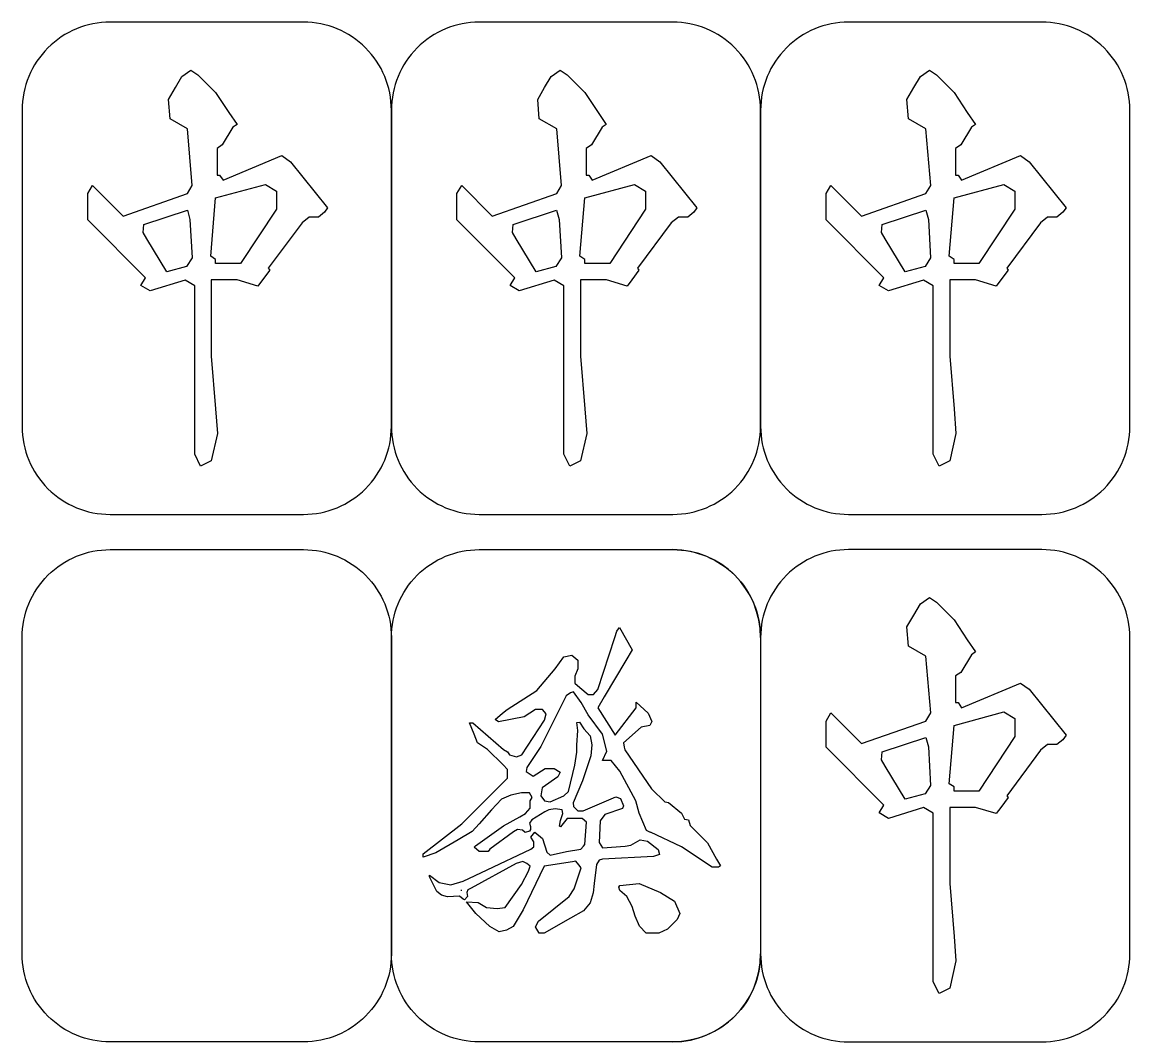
# Model space of a CAD drawing. Header units: millimetres. Extents: x -42 to 21, y 0 to 118.
# Drawn here: x -42 to 21, y 0 to 58 of the extents above; entities that cross this region are included whole.
import ezdxf

# ---------------------------------------------------------------- set-up
doc = ezdxf.new("R2010")
doc.units = ezdxf.units.MM
doc.layers.get('0').update_dxf_attribs({"linetype": 'CONTINUOUS'})

msp = doc.modelspace()

# ---------------------------------------------------------------- linework, layer by layer
for p, q in [((-42, 53), (-42, 35)), ((-42, 53), (-42, 35)), ((-42, 53), (-42, 35)), ((-42, 53), (-42, 35)), ((-21, 53), (-21, 35)), ((-21, 53), (-21, 35)), ((-21, 53), (-21, 35)), ((-21, 53), (-21, 35)), ((0, 53), (0, 35)), ((0, 53), (0, 35)), ((0, 53), (0, 35)), ((0, 53), (0, 35)), ((9.086, 24.908), (9.597, 25.278)), ((9.086, 24.908), (9.597, 25.278)), ((9.086, 24.908), (9.597, 25.278)), ((9.086, 24.908), (9.597, 25.278)), ((9.597, 25.278), (10, 25)), ((9.597, 25.278), (10, 25)), ((9.597, 25.278), (10, 25)), ((9.597, 25.278), (10, 25)), ((8.717, 24.278), (9.086, 24.908)), ((8.717, 24.278), (9.086, 24.908)), ((8.717, 24.278), (9.086, 24.908)), ((8.717, 24.278), (9.086, 24.908)), ((10, 25), (11, 24)), ((10, 25), (11, 24)), ((10, 25), (11, 24)), ((10, 25), (11, 24)), ((8.32, 23.601), (8.717, 24.278)), ((8.32, 23.601), (8.717, 24.278)), ((8.32, 23.601), (8.717, 24.278)), ((8.32, 23.601), (8.717, 24.278)), ((11, 24), (11.756, 22.87)), ((11, 24), (11.756, 22.87)), ((11, 24), (11.756, 22.87)), ((11, 24), (11.756, 22.87)), ((8.413, 22.509), (8.32, 23.601)), ((8.413, 22.509), (8.32, 23.601)), ((8.413, 22.509), (8.32, 23.601)), ((8.413, 22.509), (8.32, 23.601)), ((0, 23), (0, 5)), ((0, 23), (0, 5)), ((0, 23), (0, 5)), ((0, 23), (0, 5)), ((11.756, 22.87), (12.221, 22.175)), ((11.756, 22.87), (12.221, 22.175)), ((11.756, 22.87), (12.221, 22.175)), ((11.756, 22.87), (12.221, 22.175)), ((9.403, 21.929), (8.413, 22.509)), ((9.403, 21.929), (8.413, 22.509)), ((9.403, 21.929), (8.413, 22.509)), ((9.403, 21.929), (8.413, 22.509)), ((12.221, 22.175), (11.988, 22.019)), ((12.221, 22.175), (11.988, 22.019)), ((12.221, 22.175), (11.988, 22.019)), ((12.221, 22.175), (11.988, 22.019)), ((9.675, 18.712), (9.403, 21.929)), ((9.675, 18.712), (9.403, 21.929)), ((9.675, 18.712), (9.403, 21.929)), ((9.675, 18.712), (9.403, 21.929)), ((11.988, 22.019), (11.378, 21.016)), ((11.988, 22.019), (11.378, 21.016)), ((11.988, 22.019), (11.378, 21.016)), ((11.988, 22.019), (11.378, 21.016)), ((11.378, 21.016), (11.084, 20.819)), ((11.378, 21.016), (11.084, 20.819)), ((11.378, 21.016), (11.084, 20.819)), ((11.378, 21.016), (11.084, 20.819)), ((11.084, 20.819), (11.084, 19.3)), ((11.084, 20.819), (11.084, 19.3)), ((11.084, 20.819), (11.084, 19.3)), ((11.084, 20.819), (11.084, 19.3)), ((11.427, 19.007), (14.773, 20.407)), ((11.427, 19.007), (14.773, 20.407)), ((11.427, 19.007), (14.773, 20.407)), ((11.427, 19.007), (14.773, 20.407)), ((14.773, 20.407), (15.271, 20.059)), ((14.773, 20.407), (15.271, 20.059)), ((14.773, 20.407), (15.271, 20.059)), ((14.773, 20.407), (15.271, 20.059)), ((15.271, 20.059), (17.374, 17.445)), ((15.271, 20.059), (17.374, 17.445)), ((15.271, 20.059), (17.374, 17.445)), ((15.271, 20.059), (17.374, 17.445)), ((11.084, 19.3), (11.231, 19.3)), ((11.084, 19.3), (11.231, 19.3)), ((11.084, 19.3), (11.231, 19.3)), ((11.084, 19.3), (11.231, 19.3)), ((11.231, 19.3), (11.427, 19.007)), ((11.231, 19.3), (11.427, 19.007)), ((11.231, 19.3), (11.427, 19.007)), ((11.231, 19.3), (11.427, 19.007)), ((3.729, 18.248), (4.001, 18.712)), ((3.729, 18.248), (4.001, 18.712)), ((3.729, 18.248), (4.001, 18.712)), ((3.729, 18.248), (4.001, 18.712)), ((4.001, 18.712), (5.741, 16.966)), ((4.001, 18.712), (5.741, 16.966)), ((4.001, 18.712), (5.741, 16.966)), ((4.001, 18.712), (5.741, 16.966)), ((9.403, 18.248), (9.675, 18.712)), ((9.403, 18.248), (9.675, 18.712)), ((9.403, 18.248), (9.675, 18.712)), ((9.403, 18.248), (9.675, 18.712)), ((3.729, 16.753), (3.729, 18.248)), ((3.729, 16.753), (3.729, 18.248)), ((3.729, 16.753), (3.729, 18.248)), ((3.729, 16.753), (3.729, 18.248)), ((5.741, 16.966), (9.403, 18.248)), ((5.741, 16.966), (9.403, 18.248)), ((5.741, 16.966), (9.403, 18.248)), ((5.741, 16.966), (9.403, 18.248)), ((17.193, 17.184), (16.854, 16.912)), ((17.193, 17.184), (16.854, 16.912)), ((17.193, 17.184), (16.854, 16.912)), ((17.193, 17.184), (16.854, 16.912)), ((17.374, 17.445), (17.193, 17.184)), ((17.374, 17.445), (17.193, 17.184)), ((17.374, 17.445), (17.193, 17.184)), ((17.374, 17.445), (17.193, 17.184)), ((7.012, 13.46), (3.729, 16.753)), ((7.012, 13.46), (3.729, 16.753)), ((7.012, 13.46), (3.729, 16.753)), ((7.012, 13.46), (3.729, 16.753)), ((15.918, 16.587), (14, 14)), ((15.918, 16.587), (14, 14)), ((15.918, 16.587), (14, 14)), ((15.918, 16.587), (14, 14)), ((16.323, 16.912), (15.918, 16.587)), ((16.323, 16.912), (15.918, 16.587)), ((16.323, 16.912), (15.918, 16.587)), ((16.323, 16.912), (15.918, 16.587)), ((16.854, 16.912), (16.323, 16.912)), ((16.854, 16.912), (16.323, 16.912)), ((16.854, 16.912), (16.323, 16.912)), ((16.854, 16.912), (16.323, 16.912)), ((14.082, 13.898), (13.667, 13.339)), ((14.082, 13.898), (13.667, 13.339)), ((14.082, 13.898), (13.667, 13.339)), ((14.082, 13.898), (13.667, 13.339)), ((14, 14), (14.082, 13.898)), ((14, 14), (14.082, 13.898)), ((14, 14), (14.082, 13.898)), ((14, 14), (14.082, 13.898)), ((6.752, 13.017), (7.012, 13.46)), ((6.752, 13.017), (7.012, 13.46)), ((6.752, 13.017), (7.012, 13.46)), ((6.752, 13.017), (7.012, 13.46)), ((9.265, 13.321), (7.272, 12.712)), ((9.265, 13.321), (7.272, 12.712)), ((9.265, 13.321), (7.272, 12.712)), ((9.265, 13.321), (7.272, 12.712)), ((9.813, 13), (9.265, 13.321)), ((9.813, 13), (9.265, 13.321)), ((9.813, 13), (9.265, 13.321)), ((9.813, 13), (9.265, 13.321)), ((11, 13.339), (10.759, 13.339)), ((11, 13.339), (10.759, 13.339)), ((11, 13.339), (10.759, 13.339)), ((11, 13.339), (10.759, 13.339)), ((10.759, 13.339), (10.759, 11.301)), ((10.759, 13.339), (10.759, 11.301)), ((10.759, 13.339), (10.759, 11.301)), ((10.759, 13.339), (10.759, 11.301)), ((12.226, 13.339), (11, 13.339)), ((12.226, 13.339), (11, 13.339)), ((12.226, 13.339), (11, 13.339)), ((12.226, 13.339), (11, 13.339)), ((13.404, 12.985), (12.226, 13.339)), ((13.404, 12.985), (12.226, 13.339)), ((13.404, 12.985), (12.226, 13.339)), ((13.404, 12.985), (12.226, 13.339)), ((13.667, 13.339), (13.404, 12.985)), ((13.667, 13.339), (13.404, 12.985)), ((13.667, 13.339), (13.404, 12.985)), ((13.667, 13.339), (13.404, 12.985)), ((7.272, 12.712), (6.752, 13.017)), ((7.272, 12.712), (6.752, 13.017)), ((7.272, 12.712), (6.752, 13.017)), ((7.272, 12.712), (6.752, 13.017)), ((9.813, 3.423), (9.813, 13)), ((9.813, 3.423), (9.813, 13)), ((9.813, 3.423), (9.813, 13)), ((9.813, 3.423), (9.813, 13)), ((10.759, 11.301), (10.759, 9)), ((10.759, 11.301), (10.759, 9)), ((10.759, 11.301), (10.759, 9)), ((10.759, 11.301), (10.759, 9)), ((10.759, 9), (11, 6)), ((10.759, 9), (11, 6)), ((10.759, 9), (11, 6)), ((10.759, 9), (11, 6)), ((-17.007, 8.596), (-17.007, 8.642)), ((-17.007, 8.596), (-17.007, 8.642)), ((-17.007, 8.596), (-17.007, 8.642)), ((-17.007, 8.596), (-17.007, 8.642)), ((11, 6), (11.112, 4.6)), ((11, 6), (11.112, 4.6)), ((11, 6), (11.112, 4.6)), ((11, 6), (11.112, 4.6)), ((11.112, 4.6), (10.759, 3.052)), ((11.112, 4.6), (10.759, 3.052)), ((11.112, 4.6), (10.759, 3.052)), ((11.112, 4.6), (10.759, 3.052)), ((10.15, 2.748), (9.813, 3.423)), ((10.15, 2.748), (9.813, 3.423)), ((10.15, 2.748), (9.813, 3.423)), ((10.15, 2.748), (9.813, 3.423)), ((10.759, 3.052), (10.15, 2.748)), ((10.759, 3.052), (10.15, 2.748)), ((10.759, 3.052), (10.15, 2.748)), ((10.759, 3.052), (10.15, 2.748))]:
    msp.add_line(p, q)
for points in [[(-21, 53, 0.414214), (-26, 58), (-37, 58, 0.414214), (-42, 53), (-42, 35, 0.414214), (-37, 30), (-26, 30, 0.414214), (-21, 35)], [(-21, 53, 0.414214), (-26, 58), (-37, 58, 0.414214), (-42, 53), (-42, 35, 0.414214), (-37, 30), (-26, 30, 0.414214), (-21, 35)], [(-26, 58), (-37, 58, 0.414214), (-42, 53), (-42, 35, 0.414214), (-37, 30), (-26, 30, 0.414214), (-21, 35), (-21, 53, 0.414214)], [(-21, 53, 0.414214), (-26, 58), (-37, 58, 0.414214), (-42, 53), (-42, 35, 0.414214), (-37, 30), (-26, 30, 0.414214), (-21, 35)], [(0, 53, 0.414214), (-5, 58), (-16, 58, 0.414214), (-21, 53), (-21, 35, 0.414214), (-16, 30), (-5, 30, 0.414214), (0, 35)], [(0, 53, 0.414214), (-5, 58), (-16, 58, 0.414214), (-21, 53), (-21, 35, 0.414214), (-16, 30), (-5, 30, 0.414214), (0, 35)], [(0, 53, 0.414214), (-5, 58), (-16, 58, 0.414214), (-21, 53), (-21, 35, 0.414214), (-16, 30), (-5, 30, 0.414214), (0, 35)], [(0, 53, 0.414214), (-5, 58), (-16, 58, 0.414214), (-21, 53), (-21, 35, 0.414214), (-16, 30), (-5, 30, 0.414214), (0, 35)], [(21, 53, 0.414214), (16, 58), (5, 58, 0.414214), (0, 53), (0, 35, 0.414214), (5, 30), (16, 30, 0.414214), (21, 35)], [(21, 53, 0.414214), (16, 58), (5, 58, 0.414214), (0, 53), (0, 35, 0.414214), (5, 30), (16, 30, 0.414214), (21, 35)], [(16, 58), (5, 58, 0.414214), (0, 53), (0, 35, 0.414214), (5, 30), (16, 30, 0.414214), (21, 35), (21, 53, 0.414214)], [(16, 30, 0.414214), (21, 35), (21, 53, 0.414214), (16, 58), (5, 58, 0.414214), (0, 53), (0, 35, 0.414214), (5, 30)], [(-37, 28), (-26, 28, -0.414214), (-21, 23), (-21, 5, -0.414214), (-26, 0), (-37, 0, -0.414214), (-42, 5), (-42, 23, -0.414214)], [(-37, 28), (-26, 28, -0.414214), (-21, 23), (-21, 5, -0.414214), (-26, 0), (-37, 0, -0.414214), (-42, 5), (-42, 23, -0.414214)], [(-37, 28), (-26, 28, -0.414214), (-21, 23), (-21, 5, -0.414214), (-26, 0), (-37, 0, -0.414214), (-42, 5), (-42, 23, -0.414214)], [(-37, 28), (-26, 28, -0.414214), (-21, 23), (-21, 5, -0.414214), (-26, 0), (-37, 0, -0.414214), (-42, 5), (-42, 23, -0.414214)], [(-16, 28), (-5, 28, -0.414214), (0, 23), (0, 5, -0.414214), (-5, 0), (-16, 0, -0.414214), (-21, 5), (-21, 23, -0.414214)], [(-16, 28), (-5, 28, -0.414214), (0, 23), (0, 5, -0.414214), (-5, 0), (-16, 0, -0.414214), (-21, 5), (-21, 23, -0.414214)], [(-16, 28), (-5, 28, -0.414214), (0, 23), (0, 5, -0.414214), (-5, 0), (-16, 0, -0.414214), (-21, 5), (-21, 23, -0.414214)], [(-16, 28), (-5, 28, -0.414214), (0, 23), (0, 5, -0.414214), (-5, 0), (-16, 0, -0.414214), (-21, 5), (-21, 23, -0.414214)], [(16, 28), (5, 28, 0.414214), (0, 23), (0, 5, 0.414214), (5, 0), (16, 0, 0.414214), (21, 5), (21, 23, 0.414214)], [(16, 28), (5, 28, 0.414214), (0, 23), (0, 5, 0.414214), (5, 0), (16, 0, 0.414214), (21, 5), (21, 23, 0.414214)], [(16, 28), (5, 28, 0.414214), (0, 23), (0, 5, 0.414214), (5, 0), (16, 0, 0.414214), (21, 5), (21, 23, 0.414214)], [(16, 28), (5, 28, 0.414214), (0, 23), (0, 5, 0.414214), (5, 0), (16, 0, 0.414214), (21, 5), (21, 23, 0.414214)], [(16, 28), (5, 28, 0.414214), (0, 23), (0, 5, 0.414214), (5, 0), (16, 0, 0.414214), (21, 5), (21, 23, 0.414214)], [(16, 28), (5, 28, 0.414214), (0, 23), (0, 5, 0.414214), (5, 0), (16, 0, 0.414214), (21, 5), (21, 23, 0.414214)], [(16, 28), (5, 28, 0.414214), (0, 23), (0, 5, 0.414214), (5, 0), (16, 0, 0.414214), (21, 5), (21, 23, 0.414214)], [(16, 28), (5, 28, 0.414214), (0, 23), (0, 5, 0.414214), (5, 0), (16, 0, 0.414214), (21, 5), (21, 23, 0.414214)]]:
    msp.add_lwpolyline(points, format="xyb", close=True)
for points in [[(-30.916, 50.819), (-30.916, 49.3), (-30.769, 49.3), (-30.573, 49.007), (-27.227, 50.407), (-26.729, 50.059), (-24.626, 47.445), (-24.807, 47.184), (-25.146, 46.912), (-25.677, 46.912), (-26.082, 46.587), (-28, 44), (-27.918, 43.898), (-28.333, 43.339), (-28.596, 42.985), (-29.774, 43.339), (-31, 43.339), (-31.241, 43.339), (-31.241, 41.301), (-31.241, 39), (-31, 36), (-30.888, 34.6), (-31.241, 33.052), (-31.85, 32.748), (-32.187, 33.423), (-32.187, 43), (-32.735, 43.321), (-34.728, 42.712), (-35.248, 43.017), (-34.988, 43.46), (-38.271, 46.753), (-38.271, 48.248), (-37.999, 48.712), (-36.259, 46.966), (-32.597, 48.248), (-32.325, 48.712), (-32.597, 51.929), (-33.587, 52.509), (-33.68, 53.601), (-33.283, 54.278), (-32.914, 54.908), (-32.403, 55.278), (-32, 55), (-31, 54), (-30.244, 52.87), (-29.779, 52.175), (-30.012, 52.019), (-30.622, 51.016)], [(-30.769, 49.3), (-30.573, 49.007), (-27.227, 50.407), (-26.729, 50.059), (-24.626, 47.445), (-24.807, 47.184), (-25.146, 46.912), (-25.677, 46.912), (-26.082, 46.587), (-28, 44), (-27.918, 43.898), (-28.333, 43.339), (-28.596, 42.985), (-29.774, 43.339), (-31, 43.339), (-31.241, 43.339), (-31.241, 41.301), (-31.241, 39), (-31, 36), (-30.888, 34.6), (-31.241, 33.052), (-31.85, 32.748), (-32.187, 33.423), (-32.187, 43), (-32.735, 43.321), (-34.728, 42.712), (-35.248, 43.017), (-34.988, 43.46), (-38.271, 46.753), (-38.271, 48.248), (-37.999, 48.712), (-36.259, 46.966), (-32.597, 48.248), (-32.325, 48.712), (-32.597, 51.929), (-33.587, 52.509), (-33.68, 53.601), (-33.283, 54.278), (-32.914, 54.908), (-32.403, 55.278), (-32, 55), (-31, 54), (-30.244, 52.87), (-29.779, 52.175), (-30.012, 52.019), (-30.622, 51.016), (-30.916, 50.819), (-30.916, 49.3)], [(-30.916, 50.819), (-30.916, 49.3), (-30.769, 49.3), (-30.573, 49.007), (-27.227, 50.407), (-26.729, 50.059), (-24.626, 47.445), (-24.807, 47.184), (-25.146, 46.912), (-25.677, 46.912), (-26.082, 46.587), (-28, 44), (-27.918, 43.898), (-28.333, 43.339), (-28.596, 42.985), (-29.774, 43.339), (-31, 43.339), (-31.241, 43.339), (-31.241, 41.301), (-31.241, 39), (-31, 36), (-30.888, 34.6), (-31.241, 33.052), (-31.85, 32.748), (-32.187, 33.423), (-32.187, 43), (-32.735, 43.321), (-34.728, 42.712), (-35.248, 43.017), (-34.988, 43.46), (-38.271, 46.753), (-38.271, 48.248), (-37.999, 48.712), (-36.259, 46.966), (-32.597, 48.248), (-32.325, 48.712), (-32.597, 51.929), (-33.587, 52.509), (-33.68, 53.601), (-33.283, 54.278), (-32.914, 54.908), (-32.403, 55.278), (-32, 55), (-31, 54), (-30.244, 52.87), (-29.779, 52.175), (-30.012, 52.019), (-30.622, 51.016)], [(-30.573, 49.007), (-27.227, 50.407), (-26.729, 50.059), (-24.626, 47.445), (-24.807, 47.184), (-25.146, 46.912), (-25.677, 46.912), (-26.082, 46.587), (-28, 44), (-27.918, 43.898), (-28.333, 43.339), (-28.596, 42.985), (-29.774, 43.339), (-31, 43.339), (-31.241, 43.339), (-31.241, 41.301), (-31.241, 39), (-31, 36), (-30.888, 34.6), (-31.241, 33.052), (-31.85, 32.748), (-32.187, 33.423), (-32.187, 43), (-32.735, 43.321), (-34.728, 42.712), (-35.248, 43.017), (-34.988, 43.46), (-38.271, 46.753), (-38.271, 48.248), (-37.999, 48.712), (-36.259, 46.966), (-32.597, 48.248), (-32.325, 48.712), (-32.597, 51.929), (-33.587, 52.509), (-33.68, 53.601), (-33.283, 54.278), (-32.914, 54.908), (-32.403, 55.278), (-32, 55), (-31, 54), (-30.244, 52.87), (-29.779, 52.175), (-30.012, 52.019), (-30.622, 51.016), (-30.916, 50.819), (-30.916, 49.3), (-30.769, 49.3)], [(-10, 54), (-9.244, 52.87), (-8.779, 52.175), (-9.012, 52.019), (-9.622, 51.016), (-9.916, 50.819), (-9.916, 49.3), (-9.769, 49.3), (-9.573, 49.007), (-6.227, 50.407), (-5.729, 50.059), (-3.626, 47.445), (-3.807, 47.184), (-4.146, 46.912), (-4.677, 46.912), (-5.082, 46.587), (-7, 44), (-6.918, 43.898), (-7.333, 43.339), (-7.596, 42.985), (-8.774, 43.339), (-10, 43.339), (-10.241, 43.339), (-10.241, 41.301), (-10.241, 39), (-10, 36), (-9.888, 34.6), (-10.241, 33.052), (-10.85, 32.748), (-11.187, 33.423), (-11.187, 43), (-11.735, 43.321), (-13.728, 42.712), (-14.248, 43.017), (-13.988, 43.46), (-17.271, 46.753), (-17.271, 48.248), (-16.999, 48.712), (-15.259, 46.966), (-11.597, 48.248), (-11.325, 48.712), (-11.597, 51.929), (-12.587, 52.509), (-12.68, 53.601), (-12.283, 54.278), (-11.914, 54.908), (-11.403, 55.278), (-11, 55)], [(-10, 54), (-9.244, 52.87), (-8.779, 52.175), (-9.012, 52.019), (-9.622, 51.016), (-9.916, 50.819), (-9.916, 49.3), (-9.769, 49.3), (-9.573, 49.007), (-6.227, 50.407), (-5.729, 50.059), (-3.626, 47.445), (-3.807, 47.184), (-4.146, 46.912), (-4.677, 46.912), (-5.082, 46.587), (-7, 44), (-6.918, 43.898), (-7.333, 43.339), (-7.596, 42.985), (-8.774, 43.339), (-10, 43.339), (-10.241, 43.339), (-10.241, 41.301), (-10.241, 39), (-10, 36), (-9.888, 34.6), (-10.241, 33.052), (-10.85, 32.748), (-11.187, 33.423), (-11.187, 43), (-11.735, 43.321), (-13.728, 42.712), (-14.248, 43.017), (-13.988, 43.46), (-17.271, 46.753), (-17.271, 48.248), (-16.999, 48.712), (-15.259, 46.966), (-11.597, 48.248), (-11.325, 48.712), (-11.597, 51.929), (-12.587, 52.509), (-12.68, 53.601), (-12.283, 54.278), (-11.914, 54.908), (-11.403, 55.278), (-11, 55)], [(-9.244, 52.87), (-8.779, 52.175), (-9.012, 52.019), (-9.622, 51.016), (-9.916, 50.819), (-9.916, 49.3), (-9.769, 49.3), (-9.573, 49.007), (-6.227, 50.407), (-5.729, 50.059), (-3.626, 47.445), (-3.807, 47.184), (-4.146, 46.912), (-4.677, 46.912), (-5.082, 46.587), (-7, 44), (-6.918, 43.898), (-7.333, 43.339), (-7.596, 42.985), (-8.774, 43.339), (-10, 43.339), (-10.241, 43.339), (-10.241, 41.301), (-10.241, 39), (-10, 36), (-9.888, 34.6), (-10.241, 33.052), (-10.85, 32.748), (-11.187, 33.423), (-11.187, 43), (-11.735, 43.321), (-13.728, 42.712), (-14.248, 43.017), (-13.988, 43.46), (-17.271, 46.753), (-17.271, 48.248), (-16.999, 48.712), (-15.259, 46.966), (-11.597, 48.248), (-11.325, 48.712), (-11.597, 51.929), (-12.587, 52.509), (-12.68, 53.601), (-12.283, 54.278), (-11.914, 54.908), (-11.403, 55.278), (-11, 55), (-10, 54)], [(-9.244, 52.87), (-8.779, 52.175), (-9.012, 52.019), (-9.622, 51.016), (-9.916, 50.819), (-9.916, 49.3), (-9.769, 49.3), (-9.573, 49.007), (-6.227, 50.407), (-5.729, 50.059), (-3.626, 47.445), (-3.807, 47.184), (-4.146, 46.912), (-4.677, 46.912), (-5.082, 46.587), (-7, 44), (-6.918, 43.898), (-7.333, 43.339), (-7.596, 42.985), (-8.774, 43.339), (-10, 43.339), (-10.241, 43.339), (-10.241, 41.301), (-10.241, 39), (-10, 36), (-9.888, 34.6), (-10.241, 33.052), (-10.85, 32.748), (-11.187, 33.423), (-11.187, 43), (-11.735, 43.321), (-13.728, 42.712), (-14.248, 43.017), (-13.988, 43.46), (-17.271, 46.753), (-17.271, 48.248), (-16.999, 48.712), (-15.259, 46.966), (-11.597, 48.248), (-11.325, 48.712), (-11.597, 51.929), (-12.587, 52.509), (-12.68, 53.601), (-12.283, 54.278), (-11.914, 54.908), (-11.403, 55.278), (-11, 55), (-10, 54)], [(9.403, 48.248), (9.675, 48.712), (9.403, 51.929), (8.413, 52.509), (8.32, 53.601), (8.717, 54.278), (9.086, 54.908), (9.597, 55.278), (10, 55), (11, 54), (11.756, 52.87), (12.221, 52.175), (11.988, 52.019), (11.378, 51.016), (11.084, 50.819), (11.084, 49.3), (11.231, 49.3), (11.427, 49.007), (14.773, 50.407), (15.271, 50.059), (17.374, 47.445), (17.193, 47.184), (16.854, 46.912), (16.323, 46.912), (15.918, 46.587), (14, 44), (14.082, 43.898), (13.667, 43.339), (13.404, 42.985), (12.226, 43.339), (11, 43.339), (10.759, 43.339), (10.759, 41.301), (10.759, 39), (11, 36), (11.112, 34.6), (10.759, 33.052), (10.15, 32.748), (9.813, 33.423), (9.813, 43), (9.265, 43.321), (7.272, 42.712), (6.752, 43.017), (7.012, 43.46), (3.729, 46.753), (3.729, 48.248), (4.001, 48.712), (5.741, 46.966)], [(4.001, 48.712), (5.741, 46.966), (9.403, 48.248), (9.675, 48.712), (9.403, 51.929), (8.413, 52.509), (8.32, 53.601), (8.717, 54.278), (9.086, 54.908), (9.597, 55.278), (10, 55), (11, 54), (11.756, 52.87), (12.221, 52.175), (11.988, 52.019), (11.378, 51.016), (11.084, 50.819), (11.084, 49.3), (11.231, 49.3), (11.427, 49.007), (14.773, 50.407), (15.271, 50.059), (17.374, 47.445), (17.193, 47.184), (16.854, 46.912), (16.323, 46.912), (15.918, 46.587), (14, 44), (14.082, 43.898), (13.667, 43.339), (13.404, 42.985), (12.226, 43.339), (11, 43.339), (10.759, 43.339), (10.759, 41.301), (10.759, 39), (11, 36), (11.112, 34.6), (10.759, 33.052), (10.15, 32.748), (9.813, 33.423), (9.813, 43), (9.265, 43.321), (7.272, 42.712), (6.752, 43.017), (7.012, 43.46), (3.729, 46.753), (3.729, 48.248)], [(9.675, 48.712), (9.403, 51.929), (8.413, 52.509), (8.32, 53.601), (8.717, 54.278), (9.086, 54.908), (9.597, 55.278), (10, 55), (11, 54), (11.756, 52.87), (12.221, 52.175), (11.988, 52.019), (11.378, 51.016), (11.084, 50.819), (11.084, 49.3), (11.231, 49.3), (11.427, 49.007), (14.773, 50.407), (15.271, 50.059), (17.374, 47.445), (17.193, 47.184), (16.854, 46.912), (16.323, 46.912), (15.918, 46.587), (14, 44), (14.082, 43.898), (13.667, 43.339), (13.404, 42.985), (12.226, 43.339), (11, 43.339), (10.759, 43.339), (10.759, 41.301), (10.759, 39), (11, 36), (11.112, 34.6), (10.759, 33.052), (10.15, 32.748), (9.813, 33.423), (9.813, 43), (9.265, 43.321), (7.272, 42.712), (6.752, 43.017), (7.012, 43.46), (3.729, 46.753), (3.729, 48.248), (4.001, 48.712), (5.741, 46.966), (9.403, 48.248)], [(9.403, 51.929), (8.413, 52.509), (8.32, 53.601), (8.717, 54.278), (9.086, 54.908), (9.597, 55.278), (10, 55), (11, 54), (11.756, 52.87), (12.221, 52.175), (11.988, 52.019), (11.378, 51.016), (11.084, 50.819), (11.084, 49.3), (11.231, 49.3), (11.427, 49.007), (14.773, 50.407), (15.271, 50.059), (17.374, 47.445), (17.193, 47.184), (16.854, 46.912), (16.323, 46.912), (15.918, 46.587), (14, 44), (14.082, 43.898), (13.667, 43.339), (13.404, 42.985), (12.226, 43.339), (11, 43.339), (10.759, 43.339), (10.759, 41.301), (10.759, 39), (11, 36), (11.112, 34.6), (10.759, 33.052), (10.15, 32.748), (9.813, 33.423), (9.813, 43), (9.265, 43.321), (7.272, 42.712), (6.752, 43.017), (7.012, 43.46), (3.729, 46.753), (3.729, 48.248), (4.001, 48.712), (5.741, 46.966), (9.403, 48.248), (9.675, 48.712)], [(-27.538, 48.385), (-27.538, 47.364), (-29.584, 44.266), (-31, 44.266), (-31, 44.5), (-31.273, 44.68), (-31, 48), (-28.169, 48.77)], [(-27.538, 48.385), (-27.538, 47.364), (-29.584, 44.266), (-31, 44.266), (-31, 44.5), (-31.273, 44.68), (-31, 48), (-28.169, 48.77)], [(-31, 48), (-28.169, 48.77), (-27.538, 48.385), (-27.538, 47.364), (-29.584, 44.266), (-31, 44.266), (-31, 44.5), (-31.273, 44.68)], [(-28.169, 48.77), (-27.538, 48.385), (-27.538, 47.364), (-29.584, 44.266), (-31, 44.266), (-31, 44.5), (-31.273, 44.68), (-31, 48)], [(-8.584, 44.266), (-10, 44.266), (-10, 44.5), (-10.273, 44.68), (-10, 48), (-7.169, 48.77), (-6.538, 48.385), (-6.538, 47.364)], [(-8.584, 44.266), (-10, 44.266), (-10, 44.5), (-10.273, 44.68), (-10, 48), (-7.169, 48.77), (-6.538, 48.385), (-6.538, 47.364)], [(-6.538, 47.364), (-8.584, 44.266), (-10, 44.266), (-10, 44.5), (-10.273, 44.68), (-10, 48), (-7.169, 48.77), (-6.538, 48.385)], [(-10, 44.266), (-10, 44.5), (-10.273, 44.68), (-10, 48), (-7.169, 48.77), (-6.538, 48.385), (-6.538, 47.364), (-8.584, 44.266)], [(11, 48), (13.831, 48.77), (14.462, 48.385), (14.462, 47.364), (12.416, 44.266), (11, 44.266), (11, 44.5), (10.727, 44.68)], [(13.831, 48.77), (14.462, 48.385), (14.462, 47.364), (12.416, 44.266), (11, 44.266), (11, 44.5), (10.727, 44.68), (11, 48)], [(13.831, 48.77), (14.462, 48.385), (14.462, 47.364), (12.416, 44.266), (11, 44.266), (11, 44.5), (10.727, 44.68), (11, 48)], [(11, 48), (13.831, 48.77), (14.462, 48.385), (14.462, 47.364), (12.416, 44.266), (11, 44.266), (11, 44.5), (10.727, 44.68)], [(-32.601, 47.31), (-32.456, 46.778), (-32.33, 44.59), (-32.65, 44.106), (-33.77, 43.802), (-34.907, 45.684), (-35.12, 46.037), (-35.082, 46.495)], [(-32.601, 47.31), (-32.456, 46.778), (-32.33, 44.59), (-32.65, 44.106), (-33.77, 43.802), (-34.907, 45.684), (-35.12, 46.037), (-35.082, 46.495)], [(-32.33, 44.59), (-32.65, 44.106), (-33.77, 43.802), (-34.907, 45.684), (-35.12, 46.037), (-35.082, 46.495), (-32.601, 47.31), (-32.456, 46.778)], [(-32.33, 44.59), (-32.65, 44.106), (-33.77, 43.802), (-34.907, 45.684), (-35.12, 46.037), (-35.082, 46.495), (-32.601, 47.31), (-32.456, 46.778)], [(-11.65, 44.106), (-12.77, 43.802), (-13.907, 45.684), (-14.12, 46.037), (-14.082, 46.495), (-11.601, 47.31), (-11.456, 46.778), (-11.33, 44.59)], [(-11.65, 44.106), (-12.77, 43.802), (-13.907, 45.684), (-14.12, 46.037), (-14.082, 46.495), (-11.601, 47.31), (-11.456, 46.778), (-11.33, 44.59)], [(-13.907, 45.684), (-14.12, 46.037), (-14.082, 46.495), (-11.601, 47.31), (-11.456, 46.778), (-11.33, 44.59), (-11.65, 44.106), (-12.77, 43.802)], [(-12.77, 43.802), (-13.907, 45.684), (-14.12, 46.037), (-14.082, 46.495), (-11.601, 47.31), (-11.456, 46.778), (-11.33, 44.59), (-11.65, 44.106)], [(9.399, 47.31), (9.544, 46.778), (9.67, 44.59), (9.35, 44.106), (8.23, 43.802), (7.093, 45.684), (6.88, 46.037), (6.918, 46.495)], [(9.399, 47.31), (9.544, 46.778), (9.67, 44.59), (9.35, 44.106), (8.23, 43.802), (7.093, 45.684), (6.88, 46.037), (6.918, 46.495)], [(9.399, 47.31), (9.544, 46.778), (9.67, 44.59), (9.35, 44.106), (8.23, 43.802), (7.093, 45.684), (6.88, 46.037), (6.918, 46.495)], [(9.399, 47.31), (9.544, 46.778), (9.67, 44.59), (9.35, 44.106), (8.23, 43.802), (7.093, 45.684), (6.88, 46.037), (6.918, 46.495)], [(12.221, 22.175), (11.988, 22.019), (11.378, 21.016), (11.084, 20.819), (11.084, 19.3), (11.231, 19.3), (11.427, 19.007), (14.773, 20.407), (15.271, 20.059), (17.374, 17.445), (17.193, 17.184), (16.854, 16.912), (16.323, 16.912), (15.918, 16.587), (14, 14), (14.082, 13.898), (13.667, 13.339), (13.404, 12.985), (12.226, 13.339), (11, 13.339), (10.759, 13.339), (10.759, 11.301), (10.759, 9), (11, 6), (11.112, 4.6), (10.759, 3.052), (10.15, 2.748), (9.813, 3.423), (9.813, 13), (9.265, 13.321), (7.272, 12.712), (6.752, 13.017), (7.012, 13.46), (3.729, 16.753), (3.729, 18.248), (4.001, 18.712), (5.741, 16.966), (9.403, 18.248), (9.675, 18.712), (9.403, 21.929), (8.413, 22.509), (8.32, 23.601), (8.717, 24.278), (9.086, 24.908), (9.597, 25.278), (10, 25), (11, 24), (11.756, 22.87)], [(11.756, 22.87), (12.221, 22.175), (11.988, 22.019), (11.378, 21.016), (11.084, 20.819), (11.084, 19.3), (11.231, 19.3), (11.427, 19.007), (14.773, 20.407), (15.271, 20.059), (17.374, 17.445), (17.193, 17.184), (16.854, 16.912), (16.323, 16.912), (15.918, 16.587), (14, 14), (14.082, 13.898), (13.667, 13.339), (13.404, 12.985), (12.226, 13.339), (11, 13.339), (10.759, 13.339), (10.759, 11.301), (10.759, 9), (11, 6), (11.112, 4.6), (10.759, 3.052), (10.15, 2.748), (9.813, 3.423), (9.813, 13), (9.265, 13.321), (7.272, 12.712), (6.752, 13.017), (7.012, 13.46), (3.729, 16.753), (3.729, 18.248), (4.001, 18.712), (5.741, 16.966), (9.403, 18.248), (9.675, 18.712), (9.403, 21.929), (8.413, 22.509), (8.32, 23.601), (8.717, 24.278), (9.086, 24.908), (9.597, 25.278), (10, 25), (11, 24)], [(11.756, 22.87), (12.221, 22.175), (11.988, 22.019), (11.378, 21.016), (11.084, 20.819), (11.084, 19.3), (11.231, 19.3), (11.427, 19.007), (14.773, 20.407), (15.271, 20.059), (17.374, 17.445), (17.193, 17.184), (16.854, 16.912), (16.323, 16.912), (15.918, 16.587), (14, 14), (14.082, 13.898), (13.667, 13.339), (13.404, 12.985), (12.226, 13.339), (11, 13.339), (10.759, 13.339), (10.759, 11.301), (10.759, 9), (11, 6), (11.112, 4.6), (10.759, 3.052), (10.15, 2.748), (9.813, 3.423), (9.813, 13), (9.265, 13.321), (7.272, 12.712), (6.752, 13.017), (7.012, 13.46), (3.729, 16.753), (3.729, 18.248), (4.001, 18.712), (5.741, 16.966), (9.403, 18.248), (9.675, 18.712), (9.403, 21.929), (8.413, 22.509), (8.32, 23.601), (8.717, 24.278), (9.086, 24.908), (9.597, 25.278), (10, 25), (11, 24)], [(11.756, 22.87), (12.221, 22.175), (11.988, 22.019), (11.378, 21.016), (11.084, 20.819), (11.084, 19.3), (11.231, 19.3), (11.427, 19.007), (14.773, 20.407), (15.271, 20.059), (17.374, 17.445), (17.193, 17.184), (16.854, 16.912), (16.323, 16.912), (15.918, 16.587), (14, 14), (14.082, 13.898), (13.667, 13.339), (13.404, 12.985), (12.226, 13.339), (11, 13.339), (10.759, 13.339), (10.759, 11.301), (10.759, 9), (11, 6), (11.112, 4.6), (10.759, 3.052), (10.15, 2.748), (9.813, 3.423), (9.813, 13), (9.265, 13.321), (7.272, 12.712), (6.752, 13.017), (7.012, 13.46), (3.729, 16.753), (3.729, 18.248), (4.001, 18.712), (5.741, 16.966), (9.403, 18.248), (9.675, 18.712), (9.403, 21.929), (8.413, 22.509), (8.32, 23.601), (8.717, 24.278), (9.086, 24.908), (9.597, 25.278), (10, 25), (11, 24)], [(-8.229, 13.941), (-7.966, 13.833), (-7.79, 13.42), (-7.848, 13.276), (-8.855, 12.927), (-9.129, 12.578), (-9.181, 11.342), (-8.992, 11.031), (-7.696, 11.135), (-7.378, 11.187), (-6.86, 11.5), (-6.437, 11.419), (-5.832, 10.934), (-5.745, 10.657), (-6.092, 10.549), (-9, 10.4), (-9.185, 10.342), (-9.336, 10.09), (-9.461, 9), (-9.522, 8.47), (-9.7, 7.9), (-10.077, 7.461), (-10.817, 7.038), (-12.31, 6.187), (-12.6, 6.187), (-12.805, 6.547), (-12.633, 6.866), (-10.89, 8.27), (-10.6, 8.7), (-10.2, 9.9), (-10.336, 10.069), (-10.505, 10.278), (-10.691, 10.246), (-12.319, 9.984), (-13.5, 7.5), (-14.079, 6.557), (-14.451, 6.354), (-14.868, 6.257), (-15.404, 6.557), (-16.2, 7.3), (-16.73, 7.967), (-16.06, 7.918), (-15.584, 7.634), (-14.984, 7.589), (-14.53, 7.634), (-13.595, 8.947), (-13.2, 9.7), (-13.1, 10), (-13.298, 10.141), (-13.526, 10.261), (-13.901, 10.141), (-16.465, 8.745), (-16.646, 8.646), (-16.7, 8.5), (-16.673, 8.27), (-16.833, 8.084), (-16.925, 8.108), (-17.132, 8.285), (-17.802, 8.244), (-18.157, 8.335), (-18.412, 8.554), (-18.834, 9.379), (-18.84, 9.487), (-18.284, 9.072), (-17.628, 8.927), (-16.921, 9.135), (-15.553, 9.786), (-13.07, 10.966), (-12.9, 11.1), (-12.9, 11.369), (-13.07, 11.647), (-12.84, 11.93), (-12.398, 11.571), (-12.162, 10.78), (-11.969, 10.623), (-11.048, 10.829), (-10.217, 10.962), (-10.074, 11.137), (-9.997, 11.232), (-9.9, 12.5), (-10.145, 12.7), (-11, 12.7), (-11.386, 12.225), (-11.437, 12.266), (-11.386, 12.586), (-11.247, 12.979), (-11.29, 13.191), (-11.691, 13.255), (-12.042, 13.191), (-12.28, 13.085), (-12.77, 12.783), (-13.015, 12.632), (-13.146, 12.44), (-13.08, 12.255), (-13.08, 12.087), (-13.153, 11.981), (-13.4, 11.9), (-13.543, 12.034), (-13.827, 12.079), (-14.052, 11.94), (-15.409, 10.967), (-15.504, 10.828), (-16, 10.828), (-16.294, 11.068), (-16.225, 11.152), (-14.629, 12.296), (-13.7, 12.8), (-13.365, 12.982), (-13.1, 13.3), (-13.1, 13.7), (-13, 13.9), (-13.145, 14.167), (-13.6, 14.167), (-14.197, 14.033), (-14.737, 13.8), (-15.3, 13.2), (-16, 12.4), (-16.41, 11.963), (-17.2, 11.5), (-18.472, 10.755), (-19.2, 10.5), (-19.2, 10.7), (-17, 12.4), (-15.1, 14.3), (-14.4, 15), (-14.4, 15.3), (-14.4, 15.5), (-14.648, 15.748), (-15.526, 16.626), (-16.1, 17), (-16.3, 17.5), (-16.427, 17.817), (-16.561, 18.153), (-16.363, 18.153), (-14.63, 16.626), (-14.4, 16.5), (-14.29, 16.328), (-13.886, 16.217), (-13.588, 16.328), (-12.3, 18.3), (-12.201, 18.663), (-12.4, 18.9), (-12.8, 18.9), (-13.449, 18.482), (-14.9, 18.2), (-15.088, 18.341), (-14.672, 18.691), (-14.424, 18.9), (-12.726, 19.994), (-11.679, 21.211), (-11.2, 21.9), (-10.738, 22.002), (-10.392, 21.704), (-10.392, 21.211), (-10.565, 20.792), (-10.565, 20.4), (-10.273, 20.149), (-9.816, 19.755), (-9.5, 19.755), (-9.249, 20.046), (-8.3, 23), (-8.182, 23.366), (-8.034, 23.575), (-7.301, 22.301), (-7.667, 21.684), (-8.893, 19.619), (-9.258, 19.005), (-8.28, 17.437), (-7.069, 19.005), (-7.069, 19.312), (-6.4, 18.7), (-6.196, 18.221), (-6.298, 17.995), (-6.8, 17.9), (-7.8, 17), (-7.755, 16.764), (-7.727, 16.613), (-6.2, 14.4), (-5.431, 13.631), (-5.438, 13.645), (-5.231, 13.61), (-4.5, 13), (-4.33, 12.664), (-4.108, 12.626), (-4, 12.3), (-3.6, 11.9), (-3.024, 11.324), (-2.5, 10.4), (-2.276, 10.005), (-2.388, 9.941), (-2.762, 9.941), (-4.5, 11.1), (-6.271, 11.918), (-6.271, 11.914), (-6.492, 12.02), (-6.9, 13), (-7.1, 13.7), (-8, 15.4), (-8.5, 16), (-9, 16), (-8.75, 16.542), (-9, 17.5), (-9.8, 18.6), (-10.2, 19.3), (-10.638, 19.903), (-10.805, 19.859), (-11.051, 19.68), (-12.5, 16.8), (-13.3, 15.6), (-13.342, 15.383), (-12.942, 15.117), (-12.255, 15.557), (-11.737, 15.557), (-11.407, 15.337), (-11.525, 15.066), (-12.418, 14.444), (-12.5, 14), (-12.294, 13.704), (-11.971, 13.655), (-11.2, 14), (-10.929, 14.235), (-10.557, 15.74), (-10.454, 16.47), (-10.454, 16.871), (-10.4, 17.7), (-10.454, 18.158), (-10.307, 18.175), (-10.059, 17.809), (-9.7, 17.4), (-9.6, 16.9), (-9.65, 16.262), (-10.139, 14.837), (-10.665, 13.595), (-10.639, 13.379), (-10.402, 13.141), (-10.1, 13.141)], [(-7.966, 13.833), (-7.79, 13.42), (-7.848, 13.276), (-8.855, 12.927), (-9.129, 12.578), (-9.181, 11.342), (-8.992, 11.031), (-7.696, 11.135), (-7.378, 11.187), (-6.86, 11.5), (-6.437, 11.419), (-5.832, 10.934), (-5.745, 10.657), (-6.092, 10.549), (-9, 10.4), (-9.185, 10.342), (-9.336, 10.09), (-9.461, 9), (-9.522, 8.47), (-9.7, 7.9), (-10.077, 7.461), (-10.817, 7.038), (-12.31, 6.187), (-12.6, 6.187), (-12.805, 6.547), (-12.633, 6.866), (-10.89, 8.27), (-10.6, 8.7), (-10.2, 9.9), (-10.336, 10.069), (-10.505, 10.278), (-10.691, 10.246), (-12.319, 9.984), (-13.5, 7.5), (-14.079, 6.557), (-14.451, 6.354), (-14.868, 6.257), (-15.404, 6.557), (-16.2, 7.3), (-16.73, 7.967), (-16.06, 7.918), (-15.584, 7.634), (-14.984, 7.589), (-14.53, 7.634), (-13.595, 8.947), (-13.2, 9.7), (-13.1, 10), (-13.298, 10.141), (-13.526, 10.261), (-13.901, 10.141), (-16.465, 8.745), (-16.646, 8.646), (-16.7, 8.5), (-16.673, 8.27), (-16.833, 8.084), (-16.925, 8.108), (-17.132, 8.285), (-17.802, 8.244), (-18.157, 8.335), (-18.412, 8.554), (-18.834, 9.379), (-18.84, 9.487), (-18.284, 9.072), (-17.628, 8.927), (-16.921, 9.135), (-15.553, 9.786), (-13.07, 10.966), (-12.9, 11.1), (-12.9, 11.369), (-13.07, 11.647), (-12.84, 11.93), (-12.398, 11.571), (-12.162, 10.78), (-11.969, 10.623), (-11.048, 10.829), (-10.217, 10.962), (-10.074, 11.137), (-9.997, 11.232), (-9.9, 12.5), (-10.145, 12.7), (-11, 12.7), (-11.386, 12.225), (-11.437, 12.266), (-11.386, 12.586), (-11.247, 12.979), (-11.29, 13.191), (-11.691, 13.255), (-12.042, 13.191), (-12.28, 13.085), (-12.77, 12.783), (-13.015, 12.632), (-13.146, 12.44), (-13.08, 12.255), (-13.08, 12.087), (-13.153, 11.981), (-13.4, 11.9), (-13.543, 12.034), (-13.827, 12.079), (-14.052, 11.94), (-15.409, 10.967), (-15.504, 10.828), (-16, 10.828), (-16.294, 11.068), (-16.225, 11.152), (-14.629, 12.296), (-13.7, 12.8), (-13.365, 12.982), (-13.1, 13.3), (-13.1, 13.7), (-13, 13.9), (-13.145, 14.167), (-13.6, 14.167), (-14.197, 14.033), (-14.737, 13.8), (-15.3, 13.2), (-16, 12.4), (-16.41, 11.963), (-17.2, 11.5), (-18.472, 10.755), (-19.2, 10.5), (-19.2, 10.7), (-17, 12.4), (-15.1, 14.3), (-14.4, 15), (-14.4, 15.3), (-14.4, 15.5), (-14.648, 15.748), (-15.526, 16.626), (-16.1, 17), (-16.3, 17.5), (-16.427, 17.817), (-16.561, 18.153), (-16.363, 18.153), (-14.63, 16.626), (-14.4, 16.5), (-14.29, 16.328), (-13.886, 16.217), (-13.588, 16.328), (-12.3, 18.3), (-12.201, 18.663), (-12.4, 18.9), (-12.8, 18.9), (-13.449, 18.482), (-14.9, 18.2), (-15.088, 18.341), (-14.672, 18.691), (-14.424, 18.9), (-12.726, 19.994), (-11.679, 21.211), (-11.2, 21.9), (-10.738, 22.002), (-10.392, 21.704), (-10.392, 21.211), (-10.565, 20.792), (-10.565, 20.4), (-10.273, 20.149), (-9.816, 19.755), (-9.5, 19.755), (-9.249, 20.046), (-8.3, 23), (-8.182, 23.366), (-8.034, 23.575), (-7.301, 22.301), (-7.667, 21.684), (-8.893, 19.619), (-9.258, 19.005), (-8.28, 17.437), (-7.069, 19.005), (-7.069, 19.312), (-6.4, 18.7), (-6.196, 18.221), (-6.298, 17.995), (-6.8, 17.9), (-7.8, 17), (-7.755, 16.764), (-7.727, 16.613), (-6.2, 14.4), (-5.431, 13.631), (-5.438, 13.645), (-5.231, 13.61), (-4.5, 13), (-4.33, 12.664), (-4.108, 12.626), (-4, 12.3), (-3.6, 11.9), (-3.024, 11.324), (-2.5, 10.4), (-2.276, 10.005), (-2.388, 9.941), (-2.762, 9.941), (-4.5, 11.1), (-6.271, 11.918), (-6.271, 11.914), (-6.492, 12.02), (-6.9, 13), (-7.1, 13.7), (-8, 15.4), (-8.5, 16), (-9, 16), (-8.75, 16.542), (-9, 17.5), (-9.8, 18.6), (-10.2, 19.3), (-10.638, 19.903), (-10.805, 19.859), (-11.051, 19.68), (-12.5, 16.8), (-13.3, 15.6), (-13.342, 15.383), (-12.942, 15.117), (-12.255, 15.557), (-11.737, 15.557), (-11.407, 15.337), (-11.525, 15.066), (-12.418, 14.444), (-12.5, 14), (-12.294, 13.704), (-11.971, 13.655), (-11.2, 14), (-10.929, 14.235), (-10.557, 15.74), (-10.454, 16.47), (-10.454, 16.871), (-10.4, 17.7), (-10.454, 18.158), (-10.307, 18.175), (-10.059, 17.809), (-9.7, 17.4), (-9.6, 16.9), (-9.65, 16.262), (-10.139, 14.837), (-10.665, 13.595), (-10.639, 13.379), (-10.402, 13.141), (-10.1, 13.141), (-8.229, 13.941)], [(-5.832, 10.934), (-5.745, 10.657), (-6.092, 10.549), (-9, 10.4), (-9.185, 10.342), (-9.336, 10.09), (-9.461, 9), (-9.522, 8.47), (-9.7, 7.9), (-10.077, 7.461), (-10.817, 7.038), (-12.31, 6.187), (-12.6, 6.187), (-12.805, 6.547), (-12.633, 6.866), (-10.89, 8.27), (-10.6, 8.7), (-10.2, 9.9), (-10.336, 10.069), (-10.505, 10.278), (-10.691, 10.246), (-12.319, 9.984), (-13.5, 7.5), (-14.079, 6.557), (-14.451, 6.354), (-14.868, 6.257), (-15.404, 6.557), (-16.2, 7.3), (-16.73, 7.967), (-16.06, 7.918), (-15.584, 7.634), (-14.984, 7.589), (-14.53, 7.634), (-13.595, 8.947), (-13.2, 9.7), (-13.1, 10), (-13.298, 10.141), (-13.526, 10.261), (-13.901, 10.141), (-16.465, 8.745), (-16.646, 8.646), (-16.7, 8.5), (-16.673, 8.27), (-16.833, 8.084), (-16.925, 8.108), (-17.132, 8.285), (-17.802, 8.244), (-18.157, 8.335), (-18.412, 8.554), (-18.834, 9.379), (-18.84, 9.487), (-18.284, 9.072), (-17.628, 8.927), (-16.921, 9.135), (-15.553, 9.786), (-13.07, 10.966), (-12.9, 11.1), (-12.9, 11.369), (-13.07, 11.647), (-12.84, 11.93), (-12.398, 11.571), (-12.162, 10.78), (-11.969, 10.623), (-11.048, 10.829), (-10.217, 10.962), (-10.074, 11.137), (-9.997, 11.232), (-9.9, 12.5), (-10.145, 12.7), (-11, 12.7), (-11.386, 12.225), (-11.437, 12.266), (-11.386, 12.586), (-11.247, 12.979), (-11.29, 13.191), (-11.691, 13.255), (-12.042, 13.191), (-12.28, 13.085), (-12.77, 12.783), (-13.015, 12.632), (-13.146, 12.44), (-13.08, 12.255), (-13.08, 12.087), (-13.153, 11.981), (-13.4, 11.9), (-13.543, 12.034), (-13.827, 12.079), (-14.052, 11.94), (-15.409, 10.967), (-15.504, 10.828), (-16, 10.828), (-16.294, 11.068), (-16.225, 11.152), (-14.629, 12.296), (-13.7, 12.8), (-13.365, 12.982), (-13.1, 13.3), (-13.1, 13.7), (-13, 13.9), (-13.145, 14.167), (-13.6, 14.167), (-14.197, 14.033), (-14.737, 13.8), (-15.3, 13.2), (-16, 12.4), (-16.41, 11.963), (-17.2, 11.5), (-18.472, 10.755), (-19.2, 10.5), (-19.2, 10.7), (-17, 12.4), (-15.1, 14.3), (-14.4, 15), (-14.4, 15.3), (-14.4, 15.5), (-14.648, 15.748), (-15.526, 16.626), (-16.1, 17), (-16.3, 17.5), (-16.427, 17.817), (-16.561, 18.153), (-16.363, 18.153), (-14.63, 16.626), (-14.4, 16.5), (-14.29, 16.328), (-13.886, 16.217), (-13.588, 16.328), (-12.3, 18.3), (-12.201, 18.663), (-12.4, 18.9), (-12.8, 18.9), (-13.449, 18.482), (-14.9, 18.2), (-15.088, 18.341), (-14.672, 18.691), (-14.424, 18.9), (-12.726, 19.994), (-11.679, 21.211), (-11.2, 21.9), (-10.738, 22.002), (-10.392, 21.704), (-10.392, 21.211), (-10.565, 20.792), (-10.565, 20.4), (-10.273, 20.149), (-9.816, 19.755), (-9.5, 19.755), (-9.249, 20.046), (-8.3, 23), (-8.182, 23.366), (-8.034, 23.575), (-7.301, 22.301), (-7.667, 21.684), (-8.893, 19.619), (-9.258, 19.005), (-8.28, 17.437), (-7.069, 19.005), (-7.069, 19.312), (-6.4, 18.7), (-6.196, 18.221), (-6.298, 17.995), (-6.8, 17.9), (-7.8, 17), (-7.755, 16.764), (-7.727, 16.613), (-6.2, 14.4), (-5.431, 13.631), (-5.438, 13.645), (-5.231, 13.61), (-4.5, 13), (-4.33, 12.664), (-4.108, 12.626), (-4, 12.3), (-3.6, 11.9), (-3.024, 11.324), (-2.5, 10.4), (-2.276, 10.005), (-2.388, 9.941), (-2.762, 9.941), (-4.5, 11.1), (-6.271, 11.918), (-6.271, 11.914), (-6.492, 12.02), (-6.9, 13), (-7.1, 13.7), (-8, 15.4), (-8.5, 16), (-9, 16), (-8.75, 16.542), (-9, 17.5), (-9.8, 18.6), (-10.2, 19.3), (-10.638, 19.903), (-10.805, 19.859), (-11.051, 19.68), (-12.5, 16.8), (-13.3, 15.6), (-13.342, 15.383), (-12.942, 15.117), (-12.255, 15.557), (-11.737, 15.557), (-11.407, 15.337), (-11.525, 15.066), (-12.418, 14.444), (-12.5, 14), (-12.294, 13.704), (-11.971, 13.655), (-11.2, 14), (-10.929, 14.235), (-10.557, 15.74), (-10.454, 16.47), (-10.454, 16.871), (-10.4, 17.7), (-10.454, 18.158), (-10.307, 18.175), (-10.059, 17.809), (-9.7, 17.4), (-9.6, 16.9), (-9.65, 16.262), (-10.139, 14.837), (-10.665, 13.595), (-10.639, 13.379), (-10.402, 13.141), (-10.1, 13.141), (-8.229, 13.941), (-7.966, 13.833), (-7.79, 13.42), (-7.848, 13.276), (-8.855, 12.927), (-9.129, 12.578), (-9.181, 11.342), (-8.992, 11.031), (-7.696, 11.135), (-7.378, 11.187), (-6.86, 11.5), (-6.437, 11.419)], [(-8.855, 12.927), (-9.129, 12.578), (-9.181, 11.342), (-8.992, 11.031), (-7.696, 11.135), (-7.378, 11.187), (-6.86, 11.5), (-6.437, 11.419), (-5.832, 10.934), (-5.745, 10.657), (-6.092, 10.549), (-9, 10.4), (-9.185, 10.342), (-9.336, 10.09), (-9.461, 9), (-9.522, 8.47), (-9.7, 7.9), (-10.077, 7.461), (-10.817, 7.038), (-12.31, 6.187), (-12.6, 6.187), (-12.805, 6.547), (-12.633, 6.866), (-10.89, 8.27), (-10.6, 8.7), (-10.2, 9.9), (-10.336, 10.069), (-10.505, 10.278), (-10.691, 10.246), (-12.319, 9.984), (-13.5, 7.5), (-14.079, 6.557), (-14.451, 6.354), (-14.868, 6.257), (-15.404, 6.557), (-16.2, 7.3), (-16.73, 7.967), (-16.06, 7.918), (-15.584, 7.634), (-14.984, 7.589), (-14.53, 7.634), (-13.595, 8.947), (-13.2, 9.7), (-13.1, 10), (-13.298, 10.141), (-13.526, 10.261), (-13.901, 10.141), (-16.465, 8.745), (-16.646, 8.646), (-16.7, 8.5), (-16.673, 8.27), (-16.833, 8.084), (-16.925, 8.108), (-17.132, 8.285), (-17.802, 8.244), (-18.157, 8.335), (-18.412, 8.554), (-18.834, 9.379), (-18.84, 9.487), (-18.284, 9.072), (-17.628, 8.927), (-16.921, 9.135), (-15.553, 9.786), (-13.07, 10.966), (-12.9, 11.1), (-12.9, 11.369), (-13.07, 11.647), (-12.84, 11.93), (-12.398, 11.571), (-12.162, 10.78), (-11.969, 10.623), (-11.048, 10.829), (-10.217, 10.962), (-10.074, 11.137), (-9.997, 11.232), (-9.9, 12.5), (-10.145, 12.7), (-11, 12.7), (-11.386, 12.225), (-11.437, 12.266), (-11.386, 12.586), (-11.247, 12.979), (-11.29, 13.191), (-11.691, 13.255), (-12.042, 13.191), (-12.28, 13.085), (-12.77, 12.783), (-13.015, 12.632), (-13.146, 12.44), (-13.08, 12.255), (-13.08, 12.087), (-13.153, 11.981), (-13.4, 11.9), (-13.543, 12.034), (-13.827, 12.079), (-14.052, 11.94), (-15.409, 10.967), (-15.504, 10.828), (-16, 10.828), (-16.294, 11.068), (-16.225, 11.152), (-14.629, 12.296), (-13.7, 12.8), (-13.365, 12.982), (-13.1, 13.3), (-13.1, 13.7), (-13, 13.9), (-13.145, 14.167), (-13.6, 14.167), (-14.197, 14.033), (-14.737, 13.8), (-15.3, 13.2), (-16, 12.4), (-16.41, 11.963), (-17.2, 11.5), (-18.472, 10.755), (-19.2, 10.5), (-19.2, 10.7), (-17, 12.4), (-15.1, 14.3), (-14.4, 15), (-14.4, 15.3), (-14.4, 15.5), (-14.648, 15.748), (-15.526, 16.626), (-16.1, 17), (-16.3, 17.5), (-16.427, 17.817), (-16.561, 18.153), (-16.363, 18.153), (-14.63, 16.626), (-14.4, 16.5), (-14.29, 16.328), (-13.886, 16.217), (-13.588, 16.328), (-12.3, 18.3), (-12.201, 18.663), (-12.4, 18.9), (-12.8, 18.9), (-13.449, 18.482), (-14.9, 18.2), (-15.088, 18.341), (-14.672, 18.691), (-14.424, 18.9), (-12.726, 19.994), (-11.679, 21.211), (-11.2, 21.9), (-10.738, 22.002), (-10.392, 21.704), (-10.392, 21.211), (-10.565, 20.792), (-10.565, 20.4), (-10.273, 20.149), (-9.816, 19.755), (-9.5, 19.755), (-9.249, 20.046), (-8.3, 23), (-8.182, 23.366), (-8.034, 23.575), (-7.301, 22.301), (-7.667, 21.684), (-8.893, 19.619), (-9.258, 19.005), (-8.28, 17.437), (-7.069, 19.005), (-7.069, 19.312), (-6.4, 18.7), (-6.196, 18.221), (-6.298, 17.995), (-6.8, 17.9), (-7.8, 17), (-7.755, 16.764), (-7.727, 16.613), (-6.2, 14.4), (-5.431, 13.631), (-5.438, 13.645), (-5.231, 13.61), (-4.5, 13), (-4.33, 12.664), (-4.108, 12.626), (-4, 12.3), (-3.6, 11.9), (-3.024, 11.324), (-2.5, 10.4), (-2.276, 10.005), (-2.388, 9.941), (-2.762, 9.941), (-4.5, 11.1), (-6.271, 11.918), (-6.271, 11.914), (-6.492, 12.02), (-6.9, 13), (-7.1, 13.7), (-8, 15.4), (-8.5, 16), (-9, 16), (-8.75, 16.542), (-9, 17.5), (-9.8, 18.6), (-10.2, 19.3), (-10.638, 19.903), (-10.805, 19.859), (-11.051, 19.68), (-12.5, 16.8), (-13.3, 15.6), (-13.342, 15.383), (-12.942, 15.117), (-12.255, 15.557), (-11.737, 15.557), (-11.407, 15.337), (-11.525, 15.066), (-12.418, 14.444), (-12.5, 14), (-12.294, 13.704), (-11.971, 13.655), (-11.2, 14), (-10.929, 14.235), (-10.557, 15.74), (-10.454, 16.47), (-10.454, 16.871), (-10.4, 17.7), (-10.454, 18.158), (-10.307, 18.175), (-10.059, 17.809), (-9.7, 17.4), (-9.6, 16.9), (-9.65, 16.262), (-10.139, 14.837), (-10.665, 13.595), (-10.639, 13.379), (-10.402, 13.141), (-10.1, 13.141), (-8.229, 13.941), (-7.966, 13.833), (-7.79, 13.42), (-7.848, 13.276)], [(14.462, 18.385), (14.462, 17.364), (12.416, 14.266), (11, 14.266), (11, 14.5), (10.727, 14.68), (11, 18), (13.831, 18.77)], [(14.462, 18.385), (14.462, 17.364), (12.416, 14.266), (11, 14.266), (11, 14.5), (10.727, 14.68), (11, 18), (13.831, 18.77)], [(14.462, 18.385), (14.462, 17.364), (12.416, 14.266), (11, 14.266), (11, 14.5), (10.727, 14.68), (11, 18), (13.831, 18.77)], [(14.462, 18.385), (14.462, 17.364), (12.416, 14.266), (11, 14.266), (11, 14.5), (10.727, 14.68), (11, 18), (13.831, 18.77)], [(13.831, 18.77), (14.462, 18.385), (14.462, 17.364), (12.416, 14.266), (11, 14.266), (11, 14.5), (10.727, 14.68), (11, 18)], [(13.831, 18.77), (14.462, 18.385), (14.462, 17.364), (12.416, 14.266), (11, 14.266), (11, 14.5), (10.727, 14.68), (11, 18)], [(13.831, 18.77), (14.462, 18.385), (14.462, 17.364), (12.416, 14.266), (11, 14.266), (11, 14.5), (10.727, 14.68), (11, 18)], [(14.462, 18.385), (14.462, 17.364), (12.416, 14.266), (11, 14.266), (11, 14.5), (10.727, 14.68), (11, 18), (13.831, 18.77)], [(6.918, 16.495), (9.399, 17.31), (9.544, 16.778), (9.67, 14.59), (9.35, 14.106), (8.23, 13.802), (7.093, 15.684), (6.88, 16.037)], [(6.918, 16.495), (9.399, 17.31), (9.544, 16.778), (9.67, 14.59), (9.35, 14.106), (8.23, 13.802), (7.093, 15.684), (6.88, 16.037)], [(6.918, 16.495), (9.399, 17.31), (9.544, 16.778), (9.67, 14.59), (9.35, 14.106), (8.23, 13.802), (7.093, 15.684), (6.88, 16.037)], [(7.093, 15.684), (6.88, 16.037), (6.918, 16.495), (9.399, 17.31), (9.544, 16.778), (9.67, 14.59), (9.35, 14.106), (8.23, 13.802)], [(6.88, 16.037), (6.918, 16.495), (9.399, 17.31), (9.544, 16.778), (9.67, 14.59), (9.35, 14.106), (8.23, 13.802), (7.093, 15.684)], [(6.88, 16.037), (6.918, 16.495), (9.399, 17.31), (9.544, 16.778), (9.67, 14.59), (9.35, 14.106), (8.23, 13.802), (7.093, 15.684)], [(9.399, 17.31), (9.544, 16.778), (9.67, 14.59), (9.35, 14.106), (8.23, 13.802), (7.093, 15.684), (6.88, 16.037), (6.918, 16.495)], [(6.88, 16.037), (6.918, 16.495), (9.399, 17.31), (9.544, 16.778), (9.67, 14.59), (9.35, 14.106), (8.23, 13.802), (7.093, 15.684)], [(-4.6, 7.3), (-4.75, 6.959), (-5.3, 6.4), (-5.792, 6.189), (-6.5, 6.189), (-6.889, 6.572), (-7.135, 7.145), (-7.3, 7.7), (-7.615, 8.266), (-8, 8.6), (-8.059, 8.798), (-8, 8.9), (-6.9, 9), (-5.7, 8.5), (-4.9, 8)], [(-4.6, 7.3), (-4.75, 6.959), (-5.3, 6.4), (-5.792, 6.189), (-6.5, 6.189), (-6.889, 6.572), (-7.135, 7.145), (-7.3, 7.7), (-7.615, 8.266), (-8, 8.6), (-8.059, 8.798), (-8, 8.9), (-6.9, 9), (-5.7, 8.5), (-4.9, 8)], [(-4.9, 8), (-4.6, 7.3), (-4.75, 6.959), (-5.3, 6.4), (-5.792, 6.189), (-6.5, 6.189), (-6.889, 6.572), (-7.135, 7.145), (-7.3, 7.7), (-7.615, 8.266), (-8, 8.6), (-8.059, 8.798), (-8, 8.9), (-6.9, 9), (-5.7, 8.5)], [(-4.6, 7.3), (-4.75, 6.959), (-5.3, 6.4), (-5.792, 6.189), (-6.5, 6.189), (-6.889, 6.572), (-7.135, 7.145), (-7.3, 7.7), (-7.615, 8.266), (-8, 8.6), (-8.059, 8.798), (-8, 8.9), (-6.9, 9), (-5.7, 8.5), (-4.9, 8)]]:
    msp.add_lwpolyline(points, close=True)
for centre, start, end in [((-5, 23), 0, 90), ((-5, 23), 0, 90), ((-5, 23), 0, 90), ((-5, 23), 0, 90), ((-5, 5), -90, 0), ((-5, 5), -90, 0), ((-5, 5), -90, 0), ((-5, 5), -90, 0)]:
    msp.add_arc(centre, 5, start, end)

doc.saveas('drawing.dxf')
